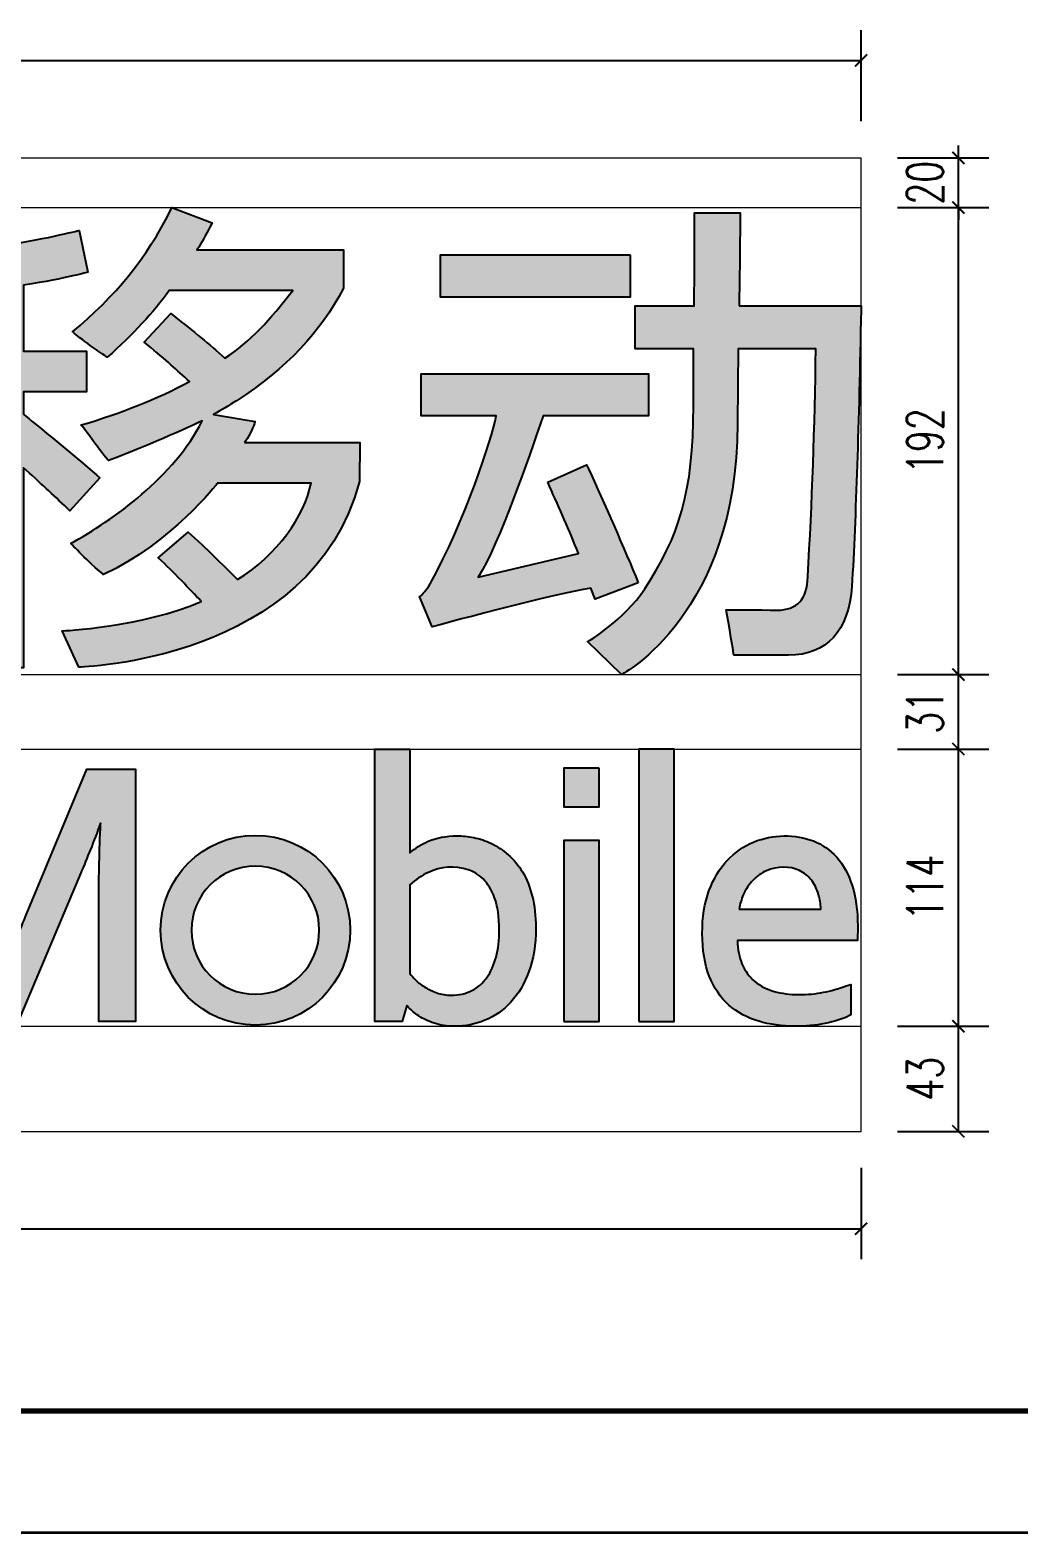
# Model space of a CAD drawing. Header units: millimetres. Extents: x 0 to 16820, y -11520 to 11880.
# Drawn here: x 11523 to 13150, y -11520 to -9050 of the extents above; entities that cross this region are included whole.
import ezdxf
from ezdxf.enums import TextEntityAlignment as Align

# ---------------------------------------------------------------- set-up
doc = ezdxf.new("R2010")
doc.units = ezdxf.units.MM
doc.header["$LTSCALE"] = 1000
doc.layers.add('A-ANNO-DIMS', color=3, linetype='Continuous', lineweight=13)
doc.layers.add('图层 1', color=7, linetype='Continuous')
doc.layers.add('图框层', color=7, linetype='Continuous')
doc.styles.add('_TCH_DIM_T3', font='SIMPLEX', dxfattribs={"width": 0.705882, "bigfont": 'GBCBIG'})
doc.styles.add('宋体', font='', dxfattribs={"width": 0.8})
doc.styles.get('宋体').set_extended_font_data('SimSun')
doc.dimstyles.new('_TCH_ARCH&&5', dxfattribs={"dimtxt": 14.875, "dimasz": 5, "dimexe": 12.5, "dimexo": 15, "dimgap": 6.3125, "dimtad": 1, "dimdec": 0, "dimzin": 0, "dimdsep": 46, "dimtxsty": '_TCH_DIM_T3', "dimblk": 'ARCHTICK', "dimcen": 0.09, "dimclrt": 7, "dimazin": 2, "dimtfac": 1, "dimtdec": 0, "dimtix": 1, "dimtmove": 2, "dimatfit": 3, "dimfxl": 20, "dimtolj": 1, "dimtzin": 0, "dimarcsym": 0})

# ---------------------------------------------------------------- blocks, each defined once
blk = doc.blocks.new('*U23')
at = {"layer": '图框层', "color": 0, "linetype": 'Continuous', "lineweight": 70}
blk.add_line((733, 10), (25, 10), dxfattribs=at)
at = {"layer": '图框层', "color": 4, "lineweight": 35}
blk.add_line((743, 0), (0, 0), dxfattribs=at)
at = {"layer": '图框层', "style": '宋体', "width": 0.8}
blk.add_attdef('合作设计单位', text='', height=3, dxfattribs=at).set_placement((698, 354), align=Align.MIDDLE_CENTER)
at = {"layer": '图框层', "style": '宋体'}
for tag, p in [('制图人', (695.5, 230.5)), ('设计人', (695.5, 223.5)), ('专业负责人', (695.5, 216.5)), ('设计主持人', (695.5, 209.5)), ('项目经理', (695.5, 202.5)), ('校对', (695.5, 195.5)), ('审核', (695.5, 188.5)), ('审定', (695.5, 181.5)), ('版号1', (671.51, 97.5)), ('版号1日期', (688.51, 97.5)), ('版号1内容', (706.51, 97.5)), ('版号1修改人', (723.51, 97.5)), ('版号2', (671.51, 90.5)), ('版号2日期', (688.51, 90.5)), ('版号2内容', (706.51, 90.5)), ('版号2修改人', (723.51, 90.5)), ('版号3', (671.51, 83.5)), ('版号3日期', (688.51, 83.5)), ('版号3内容', (706.51, 83.5)), ('版号3修改人', (723.51, 83.5)), ('工程名称', (706.5, 73)), ('子项名称', (706.63, 58.97)), ('设计号', (689, 48.5)), ('专业', (724, 48.5)), ('图名', (706.63, 37.9)), ('图号', (706.63, 23.95)), ('阶段', (689, 13.5)), ('日期', (724, 13.5))]:
    blk.add_attdef(tag, text='', height=2.5, dxfattribs=at).set_placement(p, align=Align.MIDDLE_CENTER)
blk = doc.blocks.new('Block_138')
at = {"layer": '图层 1', "true_color": 0x0085d0, "transparency": 33554687}
h = blk.add_hatch(color=142, dxfattribs=at)
h.dxf.hatch_style = 2
edge = h.paths.add_edge_path()
edge.add_spline(control_points=[(-118.992, 343.284), (-118.969, 344.486), (-118.952, 345.705), (-118.95, 346.928), (-118.95, 346.928), (-118.95, 347.103), (-118.95, 347.103), (-118.95, 347.103), (-120.826, 347.103), (-120.826, 347.103), (-120.826, 347.103), (-120.826, 346.934), (-120.826, 346.934), (-120.822, 345.681), (-120.826, 344.466), (-120.839, 343.284), (-120.839, 343.284), (-123.27, 343.284), (-123.27, 343.284), (-123.27, 343.284), (-123.27, 341.518), (-123.27, 341.518), (-123.27, 341.518), (-120.866, 341.518), (-120.866, 341.518), (-120.866, 341.518), (-120.866, 339.171), (-120.866, 339.171), (-120.866, 335.6), (-121.478, 333.777), (-122.87, 331.658), (-123.7, 330.365), (-125.22, 329.487), (-125.22, 329.487), (-125.22, 329.487), (-123.823, 328.131), (-123.823, 328.131), (-123.823, 328.131), (-119.061, 330.623), (-119.061, 338.446), (-119.061, 338.446), (-119.027, 341.518), (-119.027, 341.518), (-119.027, 341.518), (-115.838, 341.518), (-115.838, 341.518), (-115.874, 338.319), (-115.989, 335.173), (-116.169, 332.161), (-116.2, 331.219), (-116.599, 330.78), (-117.427, 330.78), (-118.122, 330.795), (-119.523, 330.798), (-119.523, 330.798), (-119.415, 330.235), (-119.206, 328.924), (-119.206, 328.924), (-119.206, 328.924), (-117.733, 328.924), (-116.961, 328.924), (-116.961, 328.924), (-116.961, 328.924), (-116.961, 328.924), (-115.374, 328.951), (-114.494, 329.899), (-114.351, 331.755), (-114.19, 334.605), (-114.065, 338.431), (-113.978, 343.102), (-113.978, 343.102), (-113.974, 343.284), (-113.974, 343.284), (-113.974, 343.284), (-118.992, 343.284), (-118.992, 343.284)], knot_values=[0, 0, 0, 0, 1, 1, 1, 2, 2, 2, 3, 3, 3, 4, 4, 4, 5, 5, 5, 6, 6, 6, 7, 7, 7, 8, 8, 8, 9, 9, 9, 10, 10, 10, 11, 11, 11, 12, 12, 12, 13, 13, 13, 14, 14, 14, 15, 15, 15, 16, 16, 16, 17, 17, 17, 18, 18, 18, 19, 19, 19, 20, 20, 20, 21, 21, 21, 22, 22, 22, 23, 23, 23, 24, 24, 24, 25, 25, 25, 25], degree=3, periodic=0)
h = blk.add_hatch(color=142, dxfattribs=at)
h.dxf.hatch_style = 2
edge = h.paths.add_edge_path()
edge.add_spline(control_points=[(-123.135, 331.896), (-123.692, 333.27), (-124.549, 335.206), (-125.187, 336.592), (-125.187, 336.592), (-125.261, 336.749), (-125.261, 336.749), (-125.261, 336.749), (-126.859, 336.032), (-126.859, 336.032), (-126.859, 336.032), (-126.787, 335.87), (-126.787, 335.87), (-126.364, 334.93), (-125.981, 334.074), (-125.595, 333.105), (-125.595, 333.105), (-129.714, 332.131), (-129.714, 332.131), (-128.805, 333.617), (-127.67, 336.967), (-127.053, 338.757), (-127.053, 338.757), (-122.71, 338.757), (-122.71, 338.757), (-122.71, 338.757), (-122.71, 340.486), (-122.71, 340.486), (-122.71, 340.486), (-132.057, 340.486), (-132.057, 340.486), (-132.057, 340.486), (-132.057, 338.757), (-132.057, 338.757), (-132.057, 338.757), (-128.981, 338.757), (-128.981, 338.757), (-129.165, 337.774), (-130.238, 334.518), (-131.694, 331.858), (-131.875, 331.531), (-132.126, 331.335), (-132.126, 331.335), (-132.126, 331.335), (-131.611, 330.096), (-131.611, 330.096), (-131.611, 330.096), (-126.591, 331.451), (-125.083, 331.678), (-125.083, 331.678), (-124.903, 331.225), (-124.903, 331.225), (-124.903, 331.225), (-123.135, 331.896), (-123.135, 331.896)], knot_values=[0, 0, 0, 0, 1, 1, 1, 2, 2, 2, 3, 3, 3, 4, 4, 4, 5, 5, 5, 6, 6, 6, 7, 7, 7, 8, 8, 8, 9, 9, 9, 10, 10, 10, 11, 11, 11, 12, 12, 12, 13, 13, 13, 14, 14, 14, 15, 15, 15, 16, 16, 16, 17, 17, 17, 18, 18, 18, 18], degree=3, periodic=0)
at = {"layer": '图层 1'}
for points, knots in [([(-118.992, 343.284), (-118.969, 344.486), (-118.952, 345.705), (-118.95, 346.928), (-118.95, 346.928), (-118.95, 347.103), (-118.95, 347.103), (-118.95, 347.103), (-120.826, 347.103), (-120.826, 347.103), (-120.826, 347.103), (-120.826, 346.934), (-120.826, 346.934), (-120.822, 345.681), (-120.826, 344.466), (-120.839, 343.284), (-120.839, 343.284), (-123.27, 343.284), (-123.27, 343.284), (-123.27, 343.284), (-123.27, 341.518), (-123.27, 341.518), (-123.27, 341.518), (-120.866, 341.518), (-120.866, 341.518), (-120.866, 341.518), (-120.866, 339.171), (-120.866, 339.171), (-120.866, 335.6), (-121.478, 333.777), (-122.87, 331.658), (-123.7, 330.365), (-125.22, 329.487), (-125.22, 329.487), (-125.22, 329.487), (-123.823, 328.131), (-123.823, 328.131), (-123.823, 328.131), (-119.061, 330.623), (-119.061, 338.446), (-119.061, 338.446), (-119.027, 341.518), (-119.027, 341.518), (-119.027, 341.518), (-115.838, 341.518), (-115.838, 341.518), (-115.874, 338.319), (-115.989, 335.173), (-116.169, 332.161), (-116.2, 331.219), (-116.599, 330.78), (-117.427, 330.78), (-118.122, 330.795), (-119.523, 330.798), (-119.523, 330.798), (-119.415, 330.235), (-119.206, 328.924), (-119.206, 328.924), (-119.206, 328.924), (-117.733, 328.924), (-116.961, 328.924), (-116.961, 328.924), (-116.961, 328.924), (-116.961, 328.924), (-115.374, 328.951), (-114.494, 329.899), (-114.351, 331.755), (-114.19, 334.605), (-114.065, 338.431), (-113.978, 343.102), (-113.978, 343.102), (-113.974, 343.284), (-113.974, 343.284), (-113.974, 343.284), (-118.992, 343.284), (-118.992, 343.284)], [0, 0, 0, 0, 1, 1, 1, 2, 2, 2, 3, 3, 3, 4, 4, 4, 5, 5, 5, 6, 6, 6, 7, 7, 7, 8, 8, 8, 9, 9, 9, 10, 10, 10, 11, 11, 11, 12, 12, 12, 13, 13, 13, 14, 14, 14, 15, 15, 15, 16, 16, 16, 17, 17, 17, 18, 18, 18, 19, 19, 19, 20, 20, 20, 21, 21, 21, 22, 22, 22, 23, 23, 23, 24, 24, 24, 25, 25, 25, 25]), ([(-123.135, 331.896), (-123.692, 333.27), (-124.549, 335.206), (-125.187, 336.592), (-125.187, 336.592), (-125.261, 336.749), (-125.261, 336.749), (-125.261, 336.749), (-126.859, 336.032), (-126.859, 336.032), (-126.859, 336.032), (-126.787, 335.87), (-126.787, 335.87), (-126.364, 334.93), (-125.981, 334.074), (-125.595, 333.105), (-125.595, 333.105), (-129.714, 332.131), (-129.714, 332.131), (-128.805, 333.617), (-127.67, 336.967), (-127.053, 338.757), (-127.053, 338.757), (-122.71, 338.757), (-122.71, 338.757), (-122.71, 338.757), (-122.71, 340.486), (-122.71, 340.486), (-122.71, 340.486), (-132.057, 340.486), (-132.057, 340.486), (-132.057, 340.486), (-132.057, 338.757), (-132.057, 338.757), (-132.057, 338.757), (-128.981, 338.757), (-128.981, 338.757), (-129.165, 337.774), (-130.238, 334.518), (-131.694, 331.858), (-131.875, 331.531), (-132.126, 331.335), (-132.126, 331.335), (-132.126, 331.335), (-131.611, 330.096), (-131.611, 330.096), (-131.611, 330.096), (-126.591, 331.451), (-125.083, 331.678), (-125.083, 331.678), (-124.903, 331.225), (-124.903, 331.225), (-124.903, 331.225), (-123.135, 331.896), (-123.135, 331.896)], [0, 0, 0, 0, 1, 1, 1, 2, 2, 2, 3, 3, 3, 4, 4, 4, 5, 5, 5, 6, 6, 6, 7, 7, 7, 8, 8, 8, 9, 9, 9, 10, 10, 10, 11, 11, 11, 12, 12, 12, 13, 13, 13, 14, 14, 14, 15, 15, 15, 16, 16, 16, 17, 17, 17, 18, 18, 18, 18])]:
    blk.add_open_spline(points, degree=3, knots=knots, dxfattribs=at)
blk = doc.blocks.new('Block_137')
at = {"layer": '图层 1', "true_color": 0x0085d0, "transparency": 33554687}
h = blk.add_hatch(color=142, dxfattribs=at)
h.dxf.hatch_style = 2
edge = h.paths.add_edge_path()
edge.add_spline(control_points=[(-139.328, 337.663), (-139.022, 338.073), (-138.893, 338.531), (-138.893, 338.531), (-138.893, 338.531), (-140.606, 338.819), (-140.606, 338.819), (-140.28, 338.999), (-139.967, 339.188), (-139.662, 339.38), (-137.614, 340.691), (-136.174, 342.241), (-135.275, 343.983), (-135.275, 343.983), (-135.254, 344.023), (-135.254, 344.023), (-135.254, 344.023), (-135.254, 345.58), (-135.254, 345.58), (-135.254, 345.58), (-141.282, 345.58), (-141.282, 345.58), (-141.092, 345.885), (-140.915, 346.203), (-140.751, 346.519), (-140.751, 346.519), (-140.664, 346.692), (-140.664, 346.692), (-140.664, 346.692), (-142.316, 347.317), (-142.316, 347.317), (-142.316, 347.317), (-142.382, 347.179), (-142.382, 347.179), (-143.313, 345.304), (-144.666, 343.637), (-146.395, 342.221), (-146.413, 342.205), (-145.502, 341.507), (-144.968, 341.168), (-143.925, 342.095), (-143.067, 343.017), (-142.42, 343.909), (-142.42, 343.909), (-137.347, 343.909), (-137.347, 343.909), (-138.241, 342.743), (-139.121, 341.792), (-140.132, 341.13), (-140.802, 341.726), (-141.378, 342.201), (-142.24, 342.876), (-142.24, 342.876), (-142.363, 342.97), (-142.363, 342.97), (-142.363, 342.97), (-143.454, 341.787), (-143.454, 341.787), (-143.454, 341.787), (-143.312, 341.674), (-143.312, 341.674), (-142.543, 341.042), (-142.102, 340.65), (-141.595, 340.17), (-142.923, 339.451), (-144.378, 338.883), (-146.039, 338.388), (-146.039, 338.388), (-144.951, 336.914), (-144.919, 336.924), (-143.934, 337.269), (-141.931, 338.158), (-141.065, 338.552), (-142.21, 336.287), (-144.725, 334.475), (-146.47, 333.521), (-146.47, 333.521), (-145.717, 332.714), (-145.128, 332.245), (-142.344, 333.521), (-140.434, 335.995), (-140.434, 335.995), (-140.434, 335.995), (-136.593, 335.995), (-136.593, 335.995), (-136.841, 334.672), (-137.996, 333.031), (-139.613, 332.04), (-140.257, 332.676), (-140.883, 333.304), (-141.646, 333.99), (-141.646, 333.99), (-142.872, 332.924), (-142.872, 332.924), (-142.199, 332.303), (-141.606, 331.665), (-141.103, 331.138), (-143.554, 330.078), (-146.824, 329.928), (-146.824, 329.928), (-146.824, 329.928), (-146.146, 328.435), (-146.146, 328.435), (-146.146, 328.435), (-136.544, 328.678), (-134.601, 336.06), (-134.601, 336.06), (-134.588, 337.663), (-134.588, 337.663), (-134.588, 337.663), (-139.328, 337.663), (-139.328, 337.663)], knot_values=[0, 0, 0, 0, 1, 1, 1, 2, 2, 2, 3, 3, 3, 4, 4, 4, 5, 5, 5, 6, 6, 6, 7, 7, 7, 8, 8, 8, 9, 9, 9, 10, 10, 10, 11, 11, 11, 12, 12, 12, 13, 13, 13, 14, 14, 14, 15, 15, 15, 16, 16, 16, 17, 17, 17, 18, 18, 18, 19, 19, 19, 20, 20, 20, 21, 21, 21, 22, 22, 22, 23, 23, 23, 24, 24, 24, 25, 25, 25, 26, 26, 26, 27, 27, 27, 28, 28, 28, 29, 29, 29, 30, 30, 30, 31, 31, 31, 32, 32, 32, 33, 33, 33, 34, 34, 34, 35, 35, 35, 36, 36, 36, 37, 37, 37, 37], degree=3, periodic=0)
h = blk.add_hatch(color=142, dxfattribs=at)
h.dxf.hatch_style = 2
edge = h.paths.add_edge_path()
edge.add_spline(control_points=[(-145.409, 336.335), (-146.216, 337.044), (-148.409, 338.826), (-148.409, 338.826), (-148.409, 338.826), (-148.409, 339.755), (-148.409, 339.755), (-148.409, 339.755), (-145.822, 339.755), (-145.822, 339.755), (-145.822, 339.755), (-145.822, 341.427), (-145.822, 341.427), (-145.822, 341.427), (-148.409, 341.427), (-148.409, 341.427), (-148.409, 341.427), (-148.409, 344.127), (-148.409, 344.127), (-146.579, 344.426), (-145.775, 344.67), (-145.775, 344.67), (-145.775, 344.67), (-146.132, 346.383), (-146.132, 346.383), (-146.132, 346.383), (-147.757, 345.969), (-149.426, 345.744), (-151.568, 345.456), (-152.847, 345.33), (-152.847, 345.33), (-152.847, 345.33), (-152.657, 343.644), (-152.657, 343.644), (-152.657, 343.644), (-151.232, 343.796), (-150.132, 343.992), (-150.132, 343.992), (-150.132, 341.427), (-150.132, 341.427), (-150.132, 341.427), (-153.075, 341.427), (-153.075, 341.427), (-153.075, 341.427), (-153.075, 339.755), (-153.075, 339.755), (-153.075, 339.755), (-150.386, 339.755), (-150.386, 339.755), (-151.111, 337.512), (-152.216, 335.34), (-153.415, 333.626), (-153.415, 333.626), (-152.158, 332.267), (-152.144, 332.286), (-151.375, 333.367), (-150.698, 334.584), (-150.132, 335.902), (-150.132, 335.902), (-150.132, 328.411), (-150.132, 328.411), (-150.132, 328.411), (-148.409, 328.411), (-148.409, 328.411), (-148.409, 328.411), (-148.409, 336.628), (-148.409, 336.628), (-147.769, 336.048), (-147.181, 335.5), (-146.628, 334.983), (-146.628, 334.983), (-146.503, 334.857), (-146.503, 334.857), (-146.503, 334.857), (-145.282, 336.22), (-145.282, 336.22), (-145.282, 336.22), (-145.409, 336.335), (-145.409, 336.335)], knot_values=[0, 0, 0, 0, 1, 1, 1, 2, 2, 2, 3, 3, 3, 4, 4, 4, 5, 5, 5, 6, 6, 6, 7, 7, 7, 8, 8, 8, 9, 9, 9, 10, 10, 10, 11, 11, 11, 12, 12, 12, 13, 13, 13, 14, 14, 14, 15, 15, 15, 16, 16, 16, 17, 17, 17, 18, 18, 18, 19, 19, 19, 20, 20, 20, 21, 21, 21, 22, 22, 22, 23, 23, 23, 24, 24, 24, 25, 25, 25, 26, 26, 26, 26], degree=3, periodic=0)
h = blk.add_hatch(color=142, dxfattribs=at)
h.dxf.hatch_style = 2
h.paths.add_polyline_path([(-123.455, 345.371), (-131.28, 345.371), (-131.28, 343.647), (-123.455, 343.647)])
at = {"layer": '图层 1'}
blk.add_lwpolyline([(-123.455, 345.371), (-131.28, 345.371), (-131.28, 343.647), (-123.455, 343.647)], close=True, dxfattribs=at)
for points, knots in [([(-139.328, 337.663), (-139.022, 338.073), (-138.893, 338.531), (-138.893, 338.531), (-138.893, 338.531), (-140.606, 338.819), (-140.606, 338.819), (-140.28, 338.999), (-139.967, 339.188), (-139.662, 339.38), (-137.614, 340.691), (-136.174, 342.241), (-135.275, 343.983), (-135.275, 343.983), (-135.254, 344.023), (-135.254, 344.023), (-135.254, 344.023), (-135.254, 345.58), (-135.254, 345.58), (-135.254, 345.58), (-141.282, 345.58), (-141.282, 345.58), (-141.092, 345.885), (-140.915, 346.203), (-140.751, 346.519), (-140.751, 346.519), (-140.664, 346.692), (-140.664, 346.692), (-140.664, 346.692), (-142.316, 347.317), (-142.316, 347.317), (-142.316, 347.317), (-142.382, 347.179), (-142.382, 347.179), (-143.313, 345.304), (-144.666, 343.637), (-146.395, 342.221), (-146.413, 342.205), (-145.502, 341.507), (-144.968, 341.168), (-143.925, 342.095), (-143.067, 343.017), (-142.42, 343.909), (-142.42, 343.909), (-137.347, 343.909), (-137.347, 343.909), (-138.241, 342.743), (-139.121, 341.792), (-140.132, 341.13), (-140.802, 341.726), (-141.378, 342.201), (-142.24, 342.876), (-142.24, 342.876), (-142.363, 342.97), (-142.363, 342.97), (-142.363, 342.97), (-143.454, 341.787), (-143.454, 341.787), (-143.454, 341.787), (-143.312, 341.674), (-143.312, 341.674), (-142.543, 341.042), (-142.102, 340.65), (-141.595, 340.17), (-142.923, 339.451), (-144.378, 338.883), (-146.039, 338.388), (-146.039, 338.388), (-144.951, 336.914), (-144.919, 336.924), (-143.934, 337.269), (-141.931, 338.158), (-141.065, 338.552), (-142.21, 336.287), (-144.725, 334.475), (-146.47, 333.521), (-146.47, 333.521), (-145.717, 332.714), (-145.128, 332.245), (-142.344, 333.521), (-140.434, 335.995), (-140.434, 335.995), (-140.434, 335.995), (-136.593, 335.995), (-136.593, 335.995), (-136.841, 334.672), (-137.996, 333.031), (-139.613, 332.04), (-140.257, 332.676), (-140.883, 333.304), (-141.646, 333.99), (-141.646, 333.99), (-142.872, 332.924), (-142.872, 332.924), (-142.199, 332.303), (-141.606, 331.665), (-141.103, 331.138), (-143.554, 330.078), (-146.824, 329.928), (-146.824, 329.928), (-146.824, 329.928), (-146.146, 328.435), (-146.146, 328.435), (-146.146, 328.435), (-136.544, 328.678), (-134.601, 336.06), (-134.601, 336.06), (-134.588, 337.663), (-134.588, 337.663), (-134.588, 337.663), (-139.328, 337.663), (-139.328, 337.663)], [0, 0, 0, 0, 1, 1, 1, 2, 2, 2, 3, 3, 3, 4, 4, 4, 5, 5, 5, 6, 6, 6, 7, 7, 7, 8, 8, 8, 9, 9, 9, 10, 10, 10, 11, 11, 11, 12, 12, 12, 13, 13, 13, 14, 14, 14, 15, 15, 15, 16, 16, 16, 17, 17, 17, 18, 18, 18, 19, 19, 19, 20, 20, 20, 21, 21, 21, 22, 22, 22, 23, 23, 23, 24, 24, 24, 25, 25, 25, 26, 26, 26, 27, 27, 27, 28, 28, 28, 29, 29, 29, 30, 30, 30, 31, 31, 31, 32, 32, 32, 33, 33, 33, 34, 34, 34, 35, 35, 35, 36, 36, 36, 37, 37, 37, 37]), ([(-145.409, 336.335), (-146.216, 337.044), (-148.409, 338.826), (-148.409, 338.826), (-148.409, 338.826), (-148.409, 339.755), (-148.409, 339.755), (-148.409, 339.755), (-145.822, 339.755), (-145.822, 339.755), (-145.822, 339.755), (-145.822, 341.427), (-145.822, 341.427), (-145.822, 341.427), (-148.409, 341.427), (-148.409, 341.427), (-148.409, 341.427), (-148.409, 344.127), (-148.409, 344.127), (-146.579, 344.426), (-145.775, 344.67), (-145.775, 344.67), (-145.775, 344.67), (-146.132, 346.383), (-146.132, 346.383), (-146.132, 346.383), (-147.757, 345.969), (-149.426, 345.744), (-151.568, 345.456), (-152.847, 345.33), (-152.847, 345.33), (-152.847, 345.33), (-152.657, 343.644), (-152.657, 343.644), (-152.657, 343.644), (-151.232, 343.796), (-150.132, 343.992), (-150.132, 343.992), (-150.132, 341.427), (-150.132, 341.427), (-150.132, 341.427), (-153.075, 341.427), (-153.075, 341.427), (-153.075, 341.427), (-153.075, 339.755), (-153.075, 339.755), (-153.075, 339.755), (-150.386, 339.755), (-150.386, 339.755), (-151.111, 337.512), (-152.216, 335.34), (-153.415, 333.626), (-153.415, 333.626), (-152.158, 332.267), (-152.144, 332.286), (-151.375, 333.367), (-150.698, 334.584), (-150.132, 335.902), (-150.132, 335.902), (-150.132, 328.411), (-150.132, 328.411), (-150.132, 328.411), (-148.409, 328.411), (-148.409, 328.411), (-148.409, 328.411), (-148.409, 336.628), (-148.409, 336.628), (-147.769, 336.048), (-147.181, 335.5), (-146.628, 334.983), (-146.628, 334.983), (-146.503, 334.857), (-146.503, 334.857), (-146.503, 334.857), (-145.282, 336.22), (-145.282, 336.22), (-145.282, 336.22), (-145.409, 336.335), (-145.409, 336.335)], [0, 0, 0, 0, 1, 1, 1, 2, 2, 2, 3, 3, 3, 4, 4, 4, 5, 5, 5, 6, 6, 6, 7, 7, 7, 8, 8, 8, 9, 9, 9, 10, 10, 10, 11, 11, 11, 12, 12, 12, 13, 13, 13, 14, 14, 14, 15, 15, 15, 16, 16, 16, 17, 17, 17, 18, 18, 18, 19, 19, 19, 20, 20, 20, 21, 21, 21, 22, 22, 22, 23, 23, 23, 24, 24, 24, 25, 25, 25, 26, 26, 26, 26])]:
    blk.add_open_spline(points, degree=3, knots=knots, dxfattribs=at)
blk.add_blockref('Block_138', (0, 0), dxfattribs=at)
blk = doc.blocks.new('Block_139')
at = {"layer": '图层 1', "true_color": 0x0085d0}
h = blk.add_hatch(color=142, dxfattribs=at)
h.dxf.hatch_style = 1
edge = h.paths.add_edge_path()
edge.add_spline(control_points=[(-127.895, 320.024), (-128.064, 320.303), (-128.261, 320.542), (-128.483, 320.732), (-128.702, 320.92), (-128.934, 321.073), (-129.174, 321.189), (-129.409, 321.307), (-129.656, 321.39), (-129.901, 321.432), (-130.141, 321.482), (-130.37, 321.505), (-130.579, 321.505), (-131.033, 321.505), (-131.445, 321.425), (-131.805, 321.269), (-132.067, 321.149), (-132.31, 320.997), (-132.527, 320.812), (-132.527, 320.812), (-132.527, 325.073), (-132.527, 325.073), (-132.527, 325.073), (-133.975, 325.073), (-133.975, 325.073), (-133.975, 325.073), (-133.975, 313.872), (-133.975, 313.872), (-133.975, 313.872), (-132.85, 313.872), (-132.85, 313.872), (-132.85, 313.872), (-132.649, 314.531), (-132.649, 314.531), (-132.624, 314.507), (-132.603, 314.485), (-132.579, 314.458), (-132.474, 314.335), (-132.335, 314.222), (-132.161, 314.105), (-131.988, 313.99), (-131.775, 313.89), (-131.534, 313.807), (-131.284, 313.728), (-130.997, 313.684), (-130.679, 313.684), (-130.256, 313.684), (-129.839, 313.768), (-129.44, 313.927), (-129.042, 314.091), (-128.685, 314.342), (-128.375, 314.674), (-128.067, 315.006), (-127.815, 315.431), (-127.63, 315.936), (-127.444, 316.431), (-127.348, 317.037), (-127.348, 317.717), (-127.348, 318.209), (-127.401, 318.648), (-127.498, 319.03), (-127.596, 319.411), (-127.726, 319.744), (-127.895, 320.024)], knot_values=[0, 0, 0, 0, 1, 1, 1, 2, 2, 2, 3, 3, 3, 4, 4, 4, 5, 5, 5, 6, 6, 6, 7, 7, 7, 8, 8, 8, 9, 9, 9, 10, 10, 10, 11, 11, 11, 12, 12, 12, 13, 13, 13, 14, 14, 14, 15, 15, 15, 16, 16, 16, 17, 17, 17, 18, 18, 18, 19, 19, 19, 20, 20, 20, 21, 21, 21, 21], degree=3, periodic=0)
edge = h.paths.add_edge_path(flags=16)
edge.add_spline(control_points=[(-128.851, 317.627), (-128.851, 317.224), (-128.898, 316.857), (-128.984, 316.526), (-129.068, 316.2), (-129.197, 315.916), (-129.366, 315.682), (-129.527, 315.453), (-129.734, 315.275), (-129.975, 315.147), (-130.22, 315.025), (-130.507, 314.96), (-130.829, 314.96), (-131.043, 314.96), (-131.242, 314.991), (-131.421, 315.056), (-131.6, 315.12), (-131.768, 315.2), (-131.914, 315.291), (-132.061, 315.382), (-132.19, 315.482), (-132.293, 315.59), (-132.387, 315.681), (-132.466, 315.769), (-132.527, 315.849), (-132.527, 315.849), (-132.527, 319.487), (-132.527, 319.487), (-132.302, 319.701), (-132.047, 319.873), (-131.762, 320.006), (-131.268, 320.242), (-130.692, 320.295), (-130.133, 320.112), (-129.919, 320.045), (-129.712, 319.92), (-129.52, 319.736), (-129.329, 319.553), (-129.169, 319.292), (-129.042, 318.96), (-128.917, 318.623), (-128.851, 318.173), (-128.851, 317.627)], knot_values=[0, 0, 0, 0, 1, 1, 1, 2, 2, 2, 3, 3, 3, 4, 4, 4, 5, 5, 5, 6, 6, 6, 7, 7, 7, 8, 8, 8, 9, 9, 9, 10, 10, 10, 11, 11, 11, 12, 12, 12, 13, 13, 13, 14, 14, 14, 14], degree=3, periodic=0)
at = {"layer": '图层 1', "true_color": 0x0085d0, "transparency": 33554687}
h = blk.add_hatch(color=142, dxfattribs=at)
h.dxf.hatch_style = 2
h.paths.add_polyline_path([(-123.11, 313.872), (-121.658, 313.872), (-121.658, 325.073), (-123.11, 325.073)])
h = blk.add_hatch(color=142, dxfattribs=at)
h.dxf.hatch_style = 2
edge = h.paths.add_edge_path()
edge.add_spline(control_points=[(-148.226, 318.45), (-148.436, 317.953), (-148.702, 317.269), (-149.012, 316.403), (-149.294, 317.187), (-149.556, 317.874), (-149.797, 318.448), (-149.797, 318.448), (-152.206, 324.24), (-152.206, 324.24), (-152.206, 324.24), (-154.215, 324.24), (-154.215, 324.24), (-154.215, 324.24), (-154.215, 313.872), (-154.215, 313.872), (-154.215, 313.872), (-152.702, 313.872), (-152.702, 313.872), (-152.702, 313.872), (-152.702, 318.891), (-152.702, 318.891), (-152.702, 319.852), (-152.729, 320.903), (-152.777, 322.025), (-152.504, 321.301), (-152.231, 320.621), (-151.967, 319.983), (-151.967, 319.983), (-149.386, 313.872), (-149.386, 313.872), (-149.386, 313.872), (-148.635, 313.872), (-148.635, 313.872), (-148.635, 313.872), (-146.058, 319.983), (-146.058, 319.983), (-145.801, 320.584), (-145.529, 321.269), (-145.247, 322.026), (-145.294, 320.891), (-145.318, 319.834), (-145.318, 318.891), (-145.318, 318.891), (-145.318, 313.872), (-145.318, 313.872), (-145.318, 313.872), (-143.808, 313.872), (-143.808, 313.872), (-143.808, 313.872), (-143.808, 324.24), (-143.808, 324.24), (-143.808, 324.24), (-145.816, 324.24), (-145.816, 324.24), (-145.816, 324.24), (-148.226, 318.45), (-148.226, 318.45)], knot_values=[0, 0, 0, 0, 1, 1, 1, 2, 2, 2, 3, 3, 3, 4, 4, 4, 5, 5, 5, 6, 6, 6, 7, 7, 7, 8, 8, 8, 9, 9, 9, 10, 10, 10, 11, 11, 11, 12, 12, 12, 13, 13, 13, 14, 14, 14, 15, 15, 15, 16, 16, 16, 17, 17, 17, 18, 18, 18, 19, 19, 19, 19], degree=3, periodic=0)
h = blk.add_hatch(color=142, dxfattribs=at)
h.dxf.hatch_style = 2
h.paths.add_polyline_path([(-124.748, 324.29), (-126.2, 324.29), (-126.2, 322.698), (-124.748, 322.698)])
at = {"layer": '图层 1', "true_color": 0x0085d0}
h = blk.add_hatch(color=142, dxfattribs=at)
h.dxf.hatch_style = 1
edge = h.paths.add_edge_path()
edge.add_spline(control_points=[(-138.882, 321.527), (-141.035, 321.527), (-142.779, 319.782), (-142.779, 317.63), (-142.779, 315.473), (-141.035, 313.728), (-138.882, 313.728), (-136.727, 313.728), (-134.982, 315.473), (-134.982, 317.63), (-134.982, 319.782), (-136.727, 321.527), (-138.882, 321.527)], knot_values=[0, 0, 0, 0, 1, 1, 1, 2, 2, 2, 3, 3, 3, 4, 4, 4, 4], degree=3, periodic=0)
edge = h.paths.add_edge_path(flags=16)
edge.add_spline(control_points=[(-138.882, 314.997), (-140.336, 314.997), (-141.512, 316.175), (-141.512, 317.63), (-141.512, 319.081), (-140.336, 320.258), (-138.882, 320.258), (-137.428, 320.258), (-136.252, 319.081), (-136.252, 317.63), (-136.252, 316.175), (-137.428, 314.997), (-138.882, 314.997)], knot_values=[0, 0, 0, 0, 1, 1, 1, 2, 2, 2, 3, 3, 3, 4, 4, 4, 4], degree=3, periodic=0)
at = {"layer": '图层 1', "true_color": 0x0085d0, "transparency": 33554687}
h = blk.add_hatch(color=142, dxfattribs=at)
h.dxf.hatch_style = 2
h.paths.add_polyline_path([(-126.2, 313.872), (-124.748, 313.872), (-124.748, 321.316), (-126.2, 321.316)])
at = {"layer": '图层 1', "true_color": 0x0085d0}
h = blk.add_hatch(color=142, dxfattribs=at)
h.dxf.hatch_style = 1
edge = h.paths.add_edge_path()
edge.add_spline(control_points=[(-114.345, 319.471), (-114.496, 319.938), (-114.707, 320.327), (-114.975, 320.628), (-115.246, 320.931), (-115.569, 321.154), (-115.934, 321.296), (-116.687, 321.582), (-117.601, 321.578), (-118.392, 321.253), (-118.798, 321.085), (-119.163, 320.832), (-119.478, 320.496), (-119.79, 320.163), (-120.043, 319.739), (-120.231, 319.248), (-120.411, 318.753), (-120.507, 318.161), (-120.507, 317.495), (-120.507, 316.819), (-120.407, 316.228), (-120.218, 315.745), (-120.027, 315.255), (-119.752, 314.856), (-119.409, 314.55), (-119.065, 314.247), (-118.653, 314.024), (-118.183, 313.888), (-117.725, 313.752), (-117.225, 313.684), (-116.701, 313.684), (-116.265, 313.684), (-115.847, 313.721), (-115.465, 313.796), (-115.075, 313.87), (-114.745, 313.977), (-114.475, 314.105), (-114.475, 314.105), (-114.4, 314.146), (-114.4, 314.146), (-114.4, 314.146), (-114.4, 315.401), (-114.4, 315.401), (-114.4, 315.401), (-114.587, 315.338), (-114.587, 315.338), (-114.898, 315.226), (-115.213, 315.135), (-115.522, 315.077), (-115.827, 315.016), (-116.175, 314.982), (-116.55, 314.982), (-116.91, 314.982), (-117.247, 315.031), (-117.555, 315.114), (-117.854, 315.201), (-118.122, 315.336), (-118.341, 315.523), (-118.566, 315.704), (-118.741, 315.947), (-118.872, 316.244), (-118.986, 316.514), (-119.049, 316.836), (-119.061, 317.211), (-119.061, 317.211), (-114.127, 317.211), (-114.127, 317.211), (-114.127, 317.211), (-114.121, 317.349), (-114.121, 317.349), (-114.116, 317.502), (-114.113, 317.601), (-114.113, 317.646), (-114.113, 317.646), (-114.113, 317.799), (-114.113, 317.799), (-114.113, 318.446), (-114.19, 319.007), (-114.345, 319.471)], knot_values=[0, 0, 0, 0, 1, 1, 1, 2, 2, 2, 3, 3, 3, 4, 4, 4, 5, 5, 5, 6, 6, 6, 7, 7, 7, 8, 8, 8, 9, 9, 9, 10, 10, 10, 11, 11, 11, 12, 12, 12, 13, 13, 13, 14, 14, 14, 15, 15, 15, 16, 16, 16, 17, 17, 17, 18, 18, 18, 19, 19, 19, 20, 20, 20, 21, 21, 21, 22, 22, 22, 23, 23, 23, 24, 24, 24, 25, 25, 25, 26, 26, 26, 26], degree=3, periodic=0)
edge = h.paths.add_edge_path(flags=16)
edge.add_spline(control_points=[(-118.989, 318.496), (-118.955, 318.705), (-118.897, 318.895), (-118.819, 319.081), (-118.717, 319.309), (-118.588, 319.506), (-118.423, 319.677), (-118.265, 319.843), (-118.075, 319.98), (-117.861, 320.075), (-117.436, 320.269), (-116.883, 320.265), (-116.506, 320.081), (-116.313, 319.988), (-116.155, 319.857), (-116.026, 319.694), (-115.895, 319.526), (-115.792, 319.329), (-115.729, 319.102), (-115.67, 318.912), (-115.64, 318.71), (-115.625, 318.496), (-115.625, 318.496), (-118.989, 318.496), (-118.989, 318.496)], knot_values=[0, 0, 0, 0, 1, 1, 1, 2, 2, 2, 3, 3, 3, 4, 4, 4, 5, 5, 5, 6, 6, 6, 7, 7, 7, 8, 8, 8, 8], degree=3, periodic=0)
at = {"layer": '图层 1'}
for points in [[(-123.11, 313.872), (-121.658, 313.872), (-121.658, 325.073), (-123.11, 325.073)], [(-124.748, 324.29), (-126.2, 324.29), (-126.2, 322.698), (-124.748, 322.698)], [(-126.2, 313.872), (-124.748, 313.872), (-124.748, 321.316), (-126.2, 321.316)]]:
    blk.add_lwpolyline(points, close=True, dxfattribs=at)
for points, knots in [([(-127.895, 320.024), (-128.064, 320.303), (-128.261, 320.542), (-128.483, 320.732), (-128.702, 320.92), (-128.934, 321.073), (-129.174, 321.189), (-129.409, 321.307), (-129.656, 321.39), (-129.901, 321.432), (-130.141, 321.482), (-130.37, 321.505), (-130.579, 321.505), (-131.033, 321.505), (-131.445, 321.425), (-131.805, 321.269), (-132.067, 321.149), (-132.31, 320.997), (-132.527, 320.812), (-132.527, 320.812), (-132.527, 325.073), (-132.527, 325.073), (-132.527, 325.073), (-133.975, 325.073), (-133.975, 325.073), (-133.975, 325.073), (-133.975, 313.872), (-133.975, 313.872), (-133.975, 313.872), (-132.85, 313.872), (-132.85, 313.872), (-132.85, 313.872), (-132.649, 314.531), (-132.649, 314.531), (-132.624, 314.507), (-132.603, 314.485), (-132.579, 314.458), (-132.474, 314.335), (-132.335, 314.222), (-132.161, 314.105), (-131.988, 313.99), (-131.775, 313.89), (-131.534, 313.807), (-131.284, 313.728), (-130.997, 313.684), (-130.679, 313.684), (-130.256, 313.684), (-129.839, 313.768), (-129.44, 313.927), (-129.042, 314.091), (-128.685, 314.342), (-128.375, 314.674), (-128.067, 315.006), (-127.815, 315.431), (-127.63, 315.936), (-127.444, 316.431), (-127.348, 317.037), (-127.348, 317.717), (-127.348, 318.209), (-127.401, 318.648), (-127.498, 319.03), (-127.596, 319.411), (-127.726, 319.744), (-127.895, 320.024)], [0, 0, 0, 0, 1, 1, 1, 2, 2, 2, 3, 3, 3, 4, 4, 4, 5, 5, 5, 6, 6, 6, 7, 7, 7, 8, 8, 8, 9, 9, 9, 10, 10, 10, 11, 11, 11, 12, 12, 12, 13, 13, 13, 14, 14, 14, 15, 15, 15, 16, 16, 16, 17, 17, 17, 18, 18, 18, 19, 19, 19, 20, 20, 20, 21, 21, 21, 21]), ([(-148.226, 318.45), (-148.436, 317.953), (-148.702, 317.269), (-149.012, 316.403), (-149.294, 317.187), (-149.556, 317.874), (-149.797, 318.448), (-149.797, 318.448), (-152.206, 324.24), (-152.206, 324.24), (-152.206, 324.24), (-154.215, 324.24), (-154.215, 324.24), (-154.215, 324.24), (-154.215, 313.872), (-154.215, 313.872), (-154.215, 313.872), (-152.702, 313.872), (-152.702, 313.872), (-152.702, 313.872), (-152.702, 318.891), (-152.702, 318.891), (-152.702, 319.852), (-152.729, 320.903), (-152.777, 322.025), (-152.504, 321.301), (-152.231, 320.621), (-151.967, 319.983), (-151.967, 319.983), (-149.386, 313.872), (-149.386, 313.872), (-149.386, 313.872), (-148.635, 313.872), (-148.635, 313.872), (-148.635, 313.872), (-146.058, 319.983), (-146.058, 319.983), (-145.801, 320.584), (-145.529, 321.269), (-145.247, 322.026), (-145.294, 320.891), (-145.318, 319.834), (-145.318, 318.891), (-145.318, 318.891), (-145.318, 313.872), (-145.318, 313.872), (-145.318, 313.872), (-143.808, 313.872), (-143.808, 313.872), (-143.808, 313.872), (-143.808, 324.24), (-143.808, 324.24), (-143.808, 324.24), (-145.816, 324.24), (-145.816, 324.24), (-145.816, 324.24), (-148.226, 318.45), (-148.226, 318.45)], [0, 0, 0, 0, 1, 1, 1, 2, 2, 2, 3, 3, 3, 4, 4, 4, 5, 5, 5, 6, 6, 6, 7, 7, 7, 8, 8, 8, 9, 9, 9, 10, 10, 10, 11, 11, 11, 12, 12, 12, 13, 13, 13, 14, 14, 14, 15, 15, 15, 16, 16, 16, 17, 17, 17, 18, 18, 18, 19, 19, 19, 19]), ([(-138.882, 321.527), (-141.035, 321.527), (-142.779, 319.782), (-142.779, 317.63), (-142.779, 315.473), (-141.035, 313.728), (-138.882, 313.728), (-136.727, 313.728), (-134.982, 315.473), (-134.982, 317.63), (-134.982, 319.782), (-136.727, 321.527), (-138.882, 321.527)], [0, 0, 0, 0, 1, 1, 1, 2, 2, 2, 3, 3, 3, 4, 4, 4, 4]), ([(-114.345, 319.471), (-114.496, 319.938), (-114.707, 320.327), (-114.975, 320.628), (-115.246, 320.931), (-115.569, 321.154), (-115.934, 321.296), (-116.687, 321.582), (-117.601, 321.578), (-118.392, 321.253), (-118.798, 321.085), (-119.163, 320.832), (-119.478, 320.496), (-119.79, 320.163), (-120.043, 319.739), (-120.231, 319.248), (-120.411, 318.753), (-120.507, 318.161), (-120.507, 317.495), (-120.507, 316.819), (-120.407, 316.228), (-120.218, 315.745), (-120.027, 315.255), (-119.752, 314.856), (-119.409, 314.55), (-119.065, 314.247), (-118.653, 314.024), (-118.183, 313.888), (-117.725, 313.752), (-117.225, 313.684), (-116.701, 313.684), (-116.265, 313.684), (-115.847, 313.721), (-115.465, 313.796), (-115.075, 313.87), (-114.745, 313.977), (-114.475, 314.105), (-114.475, 314.105), (-114.4, 314.146), (-114.4, 314.146), (-114.4, 314.146), (-114.4, 315.401), (-114.4, 315.401), (-114.4, 315.401), (-114.587, 315.338), (-114.587, 315.338), (-114.898, 315.226), (-115.213, 315.135), (-115.522, 315.077), (-115.827, 315.016), (-116.175, 314.982), (-116.55, 314.982), (-116.91, 314.982), (-117.247, 315.031), (-117.555, 315.114), (-117.854, 315.201), (-118.122, 315.336), (-118.341, 315.523), (-118.566, 315.704), (-118.741, 315.947), (-118.872, 316.244), (-118.986, 316.514), (-119.049, 316.836), (-119.061, 317.211), (-119.061, 317.211), (-114.127, 317.211), (-114.127, 317.211), (-114.127, 317.211), (-114.121, 317.349), (-114.121, 317.349), (-114.116, 317.502), (-114.113, 317.601), (-114.113, 317.646), (-114.113, 317.646), (-114.113, 317.799), (-114.113, 317.799), (-114.113, 318.446), (-114.19, 319.007), (-114.345, 319.471)], [0, 0, 0, 0, 1, 1, 1, 2, 2, 2, 3, 3, 3, 4, 4, 4, 5, 5, 5, 6, 6, 6, 7, 7, 7, 8, 8, 8, 9, 9, 9, 10, 10, 10, 11, 11, 11, 12, 12, 12, 13, 13, 13, 14, 14, 14, 15, 15, 15, 16, 16, 16, 17, 17, 17, 18, 18, 18, 19, 19, 19, 20, 20, 20, 21, 21, 21, 22, 22, 22, 23, 23, 23, 24, 24, 24, 25, 25, 25, 26, 26, 26, 26]), ([(-138.882, 314.997), (-140.336, 314.997), (-141.512, 316.175), (-141.512, 317.63), (-141.512, 319.081), (-140.336, 320.258), (-138.882, 320.258), (-137.428, 320.258), (-136.252, 319.081), (-136.252, 317.63), (-136.252, 316.175), (-137.428, 314.997), (-138.882, 314.997)], [0, 0, 0, 0, 1, 1, 1, 2, 2, 2, 3, 3, 3, 4, 4, 4, 4]), ([(-128.851, 317.627), (-128.851, 317.224), (-128.898, 316.857), (-128.984, 316.526), (-129.068, 316.2), (-129.197, 315.916), (-129.366, 315.682), (-129.527, 315.453), (-129.734, 315.275), (-129.975, 315.147), (-130.22, 315.025), (-130.507, 314.96), (-130.829, 314.96), (-131.043, 314.96), (-131.242, 314.991), (-131.421, 315.056), (-131.6, 315.12), (-131.768, 315.2), (-131.914, 315.291), (-132.061, 315.382), (-132.19, 315.482), (-132.293, 315.59), (-132.387, 315.681), (-132.466, 315.769), (-132.527, 315.849), (-132.527, 315.849), (-132.527, 319.487), (-132.527, 319.487), (-132.302, 319.701), (-132.047, 319.873), (-131.762, 320.006), (-131.268, 320.242), (-130.692, 320.295), (-130.133, 320.112), (-129.919, 320.045), (-129.712, 319.92), (-129.52, 319.736), (-129.329, 319.553), (-129.169, 319.292), (-129.042, 318.96), (-128.917, 318.623), (-128.851, 318.173), (-128.851, 317.627)], [0, 0, 0, 0, 1, 1, 1, 2, 2, 2, 3, 3, 3, 4, 4, 4, 5, 5, 5, 6, 6, 6, 7, 7, 7, 8, 8, 8, 9, 9, 9, 10, 10, 10, 11, 11, 11, 12, 12, 12, 13, 13, 13, 14, 14, 14, 14]), ([(-118.989, 318.496), (-118.955, 318.705), (-118.897, 318.895), (-118.819, 319.081), (-118.717, 319.309), (-118.588, 319.506), (-118.423, 319.677), (-118.265, 319.843), (-118.075, 319.98), (-117.861, 320.075), (-117.436, 320.269), (-116.883, 320.265), (-116.506, 320.081), (-116.313, 319.988), (-116.155, 319.857), (-116.026, 319.694), (-115.895, 319.526), (-115.792, 319.329), (-115.729, 319.102), (-115.67, 318.912), (-115.64, 318.71), (-115.625, 318.496), (-115.625, 318.496), (-118.989, 318.496), (-118.989, 318.496)], [0, 0, 0, 0, 1, 1, 1, 2, 2, 2, 3, 3, 3, 4, 4, 4, 5, 5, 5, 6, 6, 6, 7, 7, 7, 8, 8, 8, 8])]:
    blk.add_open_spline(points, degree=3, knots=knots, dxfattribs=at)
blk = doc.blocks.new('_ArchTick')
at = {"color": 0, "linetype": 'ByBlock', "const_width": 0.15}
blk.add_lwpolyline([(-0.5, -0.5), (0.5, 0.5)], dxfattribs=at)
blk = doc.blocks.new('*D569')
at = {"layer": 'A-ANNO-DIMS', "color": 0, "lineweight": -2, "transparency": 16777216}
for p, q in [((-153.97, 415), (-153.97, 452.5)), ((648.19, 415), (648.19, 452.5)), ((-153.97, 440), (648.19, 440))]:
    blk.add_line(p, q, dxfattribs=at)
at = {"layer": 'Defpoints', "color": 0, "transparency": 16777216}
for p in [(648.19, 440), (-153.97, 400), (648.19, 400)]:
    blk.add_point(p, dxfattribs=at)
at = {"layer": 'A-ANNO-DIMS', "color": 0, "lineweight": -2, "transparency": 16777216, "xscale": 5, "yscale": 5, "zscale": 5, "rotation": 180}
blk.add_blockref('_ArchTick', (-153.97, 440), dxfattribs=at)
at = {"layer": 'A-ANNO-DIMS', "color": 0, "lineweight": -2, "transparency": 16777216, "xscale": 5, "yscale": 5, "zscale": 5}
blk.add_blockref('_ArchTick', (648.19, 440), dxfattribs=at)
at = {"layer": 'A-ANNO-DIMS', "color": 7, "transparency": 16777216, "insert": (247.11, 453.75), "char_height": 14.875, "attachment_point": 5, "style": '_TCH_DIM_T3'}
blk.add_mtext('\\A1;802', dxfattribs=at)
blk = doc.blocks.new('*D571')
at = {"layer": 'A-ANNO-DIMS', "color": 0, "lineweight": -2, "transparency": 16777216}
for p, q in [((-648.19, -15), (-648.19, -52.5)), ((648.19, -15), (648.19, -52.5)), ((-648.19, -40), (648.19, -40))]:
    blk.add_line(p, q, dxfattribs=at)
at = {"layer": 'Defpoints', "color": 0, "transparency": 16777216}
for p in [(-648.19, 0), (648.19, 0), (648.19, -40)]:
    blk.add_point(p, dxfattribs=at)
at = {"layer": 'A-ANNO-DIMS', "color": 0, "lineweight": -2, "transparency": 16777216, "xscale": 5, "yscale": 5, "zscale": 5, "rotation": 180}
blk.add_blockref('_ArchTick', (-648.19, -40), dxfattribs=at)
at = {"layer": 'A-ANNO-DIMS', "color": 0, "lineweight": -2, "transparency": 16777216, "xscale": 5, "yscale": 5, "zscale": 5}
blk.add_blockref('_ArchTick', (648.19, -40), dxfattribs=at)
at = {"layer": 'A-ANNO-DIMS', "color": 7, "transparency": 16777216, "insert": (0, -26.25), "char_height": 14.875, "attachment_point": 5, "style": '_TCH_DIM_T3'}
blk.add_mtext('\\A1;1296', dxfattribs=at)
blk = doc.blocks.new('*D572')
at = {"layer": 'A-ANNO-DIMS', "color": 0, "lineweight": -2, "transparency": 16777216}
for p, q in [((663.19, 43.2), (700.69, 43.2)), ((688.19, 0), (688.19, 43.2)), ((663.19, 0), (700.69, 0))]:
    blk.add_line(p, q, dxfattribs=at)
at = {"layer": 'Defpoints', "color": 0, "transparency": 16777216}
for p in [(648.19, 43.2), (688.19, 43.2), (648.19, 0)]:
    blk.add_point(p, dxfattribs=at)
at = {"layer": 'A-ANNO-DIMS', "color": 0, "lineweight": -2, "transparency": 16777216, "xscale": 5, "yscale": 5, "zscale": 5}
for p, rotation in [((688.19, 43.2), 90), ((688.19, 0), 270)]:
    blk.add_blockref('_ArchTick', p, dxfattribs=dict(at, rotation=rotation))
at = {"layer": 'A-ANNO-DIMS', "color": 7, "transparency": 16777216, "insert": (674.44, 21.6), "char_height": 14.875, "attachment_point": 5, "rotation": 90, "style": '_TCH_DIM_T3'}
blk.add_mtext('\\A1;43', dxfattribs=at)
blk = doc.blocks.new('*D573')
at = {"layer": 'A-ANNO-DIMS', "color": 0, "lineweight": -2, "transparency": 16777216}
for p, q in [((663.19, 157.09), (700.69, 157.09)), ((688.19, 43.2), (688.19, 157.09)), ((663.19, 43.2), (700.69, 43.2))]:
    blk.add_line(p, q, dxfattribs=at)
at = {"layer": 'Defpoints', "color": 0, "transparency": 16777216}
for p in [(648.19, 157.09), (688.19, 157.09), (648.19, 43.2)]:
    blk.add_point(p, dxfattribs=at)
at = {"layer": 'A-ANNO-DIMS', "color": 0, "lineweight": -2, "transparency": 16777216, "xscale": 5, "yscale": 5, "zscale": 5}
for p, rotation in [((688.19, 157.09), 90), ((688.19, 43.2), 270)]:
    blk.add_blockref('_ArchTick', p, dxfattribs=dict(at, rotation=rotation))
at = {"layer": 'A-ANNO-DIMS', "color": 7, "transparency": 16777216, "insert": (674.44, 100.14), "char_height": 14.875, "attachment_point": 5, "rotation": 90, "style": '_TCH_DIM_T3'}
blk.add_mtext('\\A1;114', dxfattribs=at)
blk = doc.blocks.new('*D574')
at = {"layer": 'A-ANNO-DIMS', "color": 0, "lineweight": -2, "transparency": 16777216}
for p, q in [((663.19, 187.67), (700.69, 187.67)), ((688.19, 157.09), (688.19, 187.67)), ((663.19, 157.09), (700.69, 157.09))]:
    blk.add_line(p, q, dxfattribs=at)
at = {"layer": 'Defpoints', "color": 0, "transparency": 16777216}
for p in [(648.19, 187.67), (688.19, 187.67), (648.19, 157.09)]:
    blk.add_point(p, dxfattribs=at)
at = {"layer": 'A-ANNO-DIMS', "color": 0, "lineweight": -2, "transparency": 16777216, "xscale": 5, "yscale": 5, "zscale": 5}
for p, rotation in [((688.19, 187.67), 90), ((688.19, 157.09), 270)]:
    blk.add_blockref('_ArchTick', p, dxfattribs=dict(at, rotation=rotation))
at = {"layer": 'A-ANNO-DIMS', "color": 7, "transparency": 16777216, "insert": (674.44, 172.38), "char_height": 14.875, "attachment_point": 5, "rotation": 90, "style": '_TCH_DIM_T3'}
blk.add_mtext('\\A1;31', dxfattribs=at)
blk = doc.blocks.new('*D575')
at = {"layer": 'A-ANNO-DIMS', "color": 0, "lineweight": -2, "transparency": 16777216}
for p, q in [((663.19, 379.53), (700.69, 379.53)), ((688.19, 187.67), (688.19, 379.53)), ((663.19, 187.67), (700.69, 187.67))]:
    blk.add_line(p, q, dxfattribs=at)
at = {"layer": 'Defpoints', "color": 0, "transparency": 16777216}
for p in [(648.19, 379.53), (688.19, 379.53), (648.19, 187.67)]:
    blk.add_point(p, dxfattribs=at)
at = {"layer": 'A-ANNO-DIMS', "color": 0, "lineweight": -2, "transparency": 16777216, "xscale": 5, "yscale": 5, "zscale": 5}
for p, rotation in [((688.19, 379.53), 90), ((688.19, 187.67), 270)]:
    blk.add_blockref('_ArchTick', p, dxfattribs=dict(at, rotation=rotation))
at = {"layer": 'A-ANNO-DIMS', "color": 7, "transparency": 16777216, "insert": (674.44, 283.6), "char_height": 14.875, "attachment_point": 5, "rotation": 90, "style": '_TCH_DIM_T3'}
blk.add_mtext('\\A1;192', dxfattribs=at)
blk = doc.blocks.new('*D576')
at = {"layer": 'A-ANNO-DIMS', "color": 0, "lineweight": -2, "transparency": 16777216}
for p, q in [((688.19, 400), (688.19, 405)), ((663.19, 400), (700.69, 400)), ((688.19, 379.53), (688.19, 400)), ((663.19, 379.53), (700.69, 379.53)), ((688.19, 379.53), (688.19, 374.53))]:
    blk.add_line(p, q, dxfattribs=at)
at = {"layer": 'Defpoints', "color": 0, "transparency": 16777216}
for p in [(648.19, 400), (688.19, 400), (648.19, 379.53)]:
    blk.add_point(p, dxfattribs=at)
at = {"layer": 'A-ANNO-DIMS', "color": 0, "lineweight": -2, "transparency": 16777216, "xscale": 5, "yscale": 5, "zscale": 5}
for p, rotation in [((688.19, 400), 270), ((688.19, 379.53), 90)]:
    blk.add_blockref('_ArchTick', p, dxfattribs=dict(at, rotation=rotation))
at = {"layer": 'A-ANNO-DIMS', "color": 7, "transparency": 16777216, "insert": (674.44, 389.76), "char_height": 14.875, "attachment_point": 5, "rotation": 90, "style": '_TCH_DIM_T3'}
blk.add_mtext('\\A1;20', dxfattribs=at)
blk = doc.blocks.new('FASDFASFDA')
at = {"layer": '图层 1', "color": 252, "lineweight": 9, "true_color": 0x898989}
for p, q in [((-648.19, 400), (648.19, 400)), ((648.19, 0), (648.19, 400)), ((-153.97, 379.53), (648.19, 379.53)), ((-153.97, 187.67), (648.19, 187.67)), ((-153.97, 157.09), (648.19, 157.09)), ((-153.97, 43.2), (648.19, 43.2)), ((-648.19, 0), (648.19, 0))]:
    blk.add_line(p, q, dxfattribs=at)
at = {"layer": '图层 1', "xscale": 10, "yscale": 10, "zscale": 10}
for name in ['Block_137', 'Block_139']:
    blk.add_blockref(name, (1787.93, -3093.64), dxfattribs=at)
at = {"layer": 'A-ANNO-DIMS'}
for p1, p2, distance, picture, middle in [((-153.97, 400), (648.19, 400), 40, '*D569', (247.11, 453.75)), ((648.19, 379.53), (648.19, 400), -40, '*D576', (674.44, 389.76)), ((648.19, 187.67), (648.19, 379.53), -40, '*D575', (674.44, 283.6)), ((648.19, 157.09), (648.19, 187.67), -40, '*D574', (674.44, 172.38)), ((648.19, 43.2), (648.19, 157.09), -40, '*D573', (674.44, 100.14)), ((648.19, 0), (648.19, 43.2), -40, '*D572', (674.44, 21.6)), ((-648.19, 0), (648.19, 0), -40, '*D571', (0, -26.25))]:
    dim = blk.add_aligned_dim(p1=p1, p2=p2, distance=distance, dimstyle='_TCH_ARCH&&5', dxfattribs=at)
    dim.commit()
    dim.dimension.update_dxf_attribs({"geometry": picture, "text_midpoint": middle})

msp = doc.modelspace()

# ---------------------------------------------------------------- block references
for name, p, xscale, yscale, zscale in [('*U23', (0.03683, -11520.00255), 20, 20, 20), ('FASDFASFDA', (10297.28224, -10860.00255), 4, 4, 4)]:
    msp.add_blockref(name, p, dxfattribs=dict(xscale=xscale, yscale=yscale, zscale=zscale))

doc.saveas('drawing.dxf')
